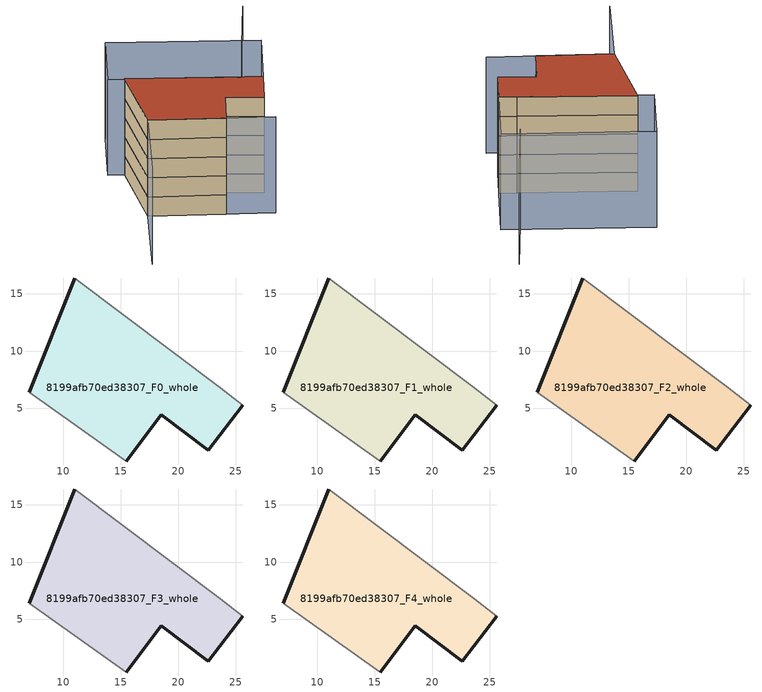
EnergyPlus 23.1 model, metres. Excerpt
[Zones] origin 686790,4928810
8199afb70ed38307_F0_whole
 floor ground (EU_floor_Construction): 23.68,6.81 25.63,5.3 22.63,1.35 18.54,4.45 15.49,0.42 7.01,6.43 11,16.37 z0
 wall outside (EU_wall_Construction): 15.49,0.42 18.54,4.45 22.63,1.35 25.63,5.3 / 11,16.37 7.01,6.43 z0:3
 wall adiabatic (EU_wall_Construction): 7.01,6.43 15.49,0.42 / 25.63,5.3 23.68,6.81 11,16.37 z0:3
8199afb70ed38307_F1_whole
 floor to 8199afb70ed38307_F0_whole (EU_floor_Construction): 23.68,6.81 25.63,5.3 22.63,1.35 18.54,4.45 15.49,0.42 7.01,6.43 11,16.37 z3
 wall outside (EU_wall_Construction): 15.49,0.42 18.54,4.45 22.63,1.35 25.63,5.3 / 11,16.37 7.01,6.43 z3:6
 wall adiabatic (EU_wall_Construction): 7.01,6.43 15.49,0.42 / 25.63,5.3 23.68,6.81 11,16.37 z3:6
8199afb70ed38307_F2_whole
 floor to 8199afb70ed38307_F1_whole (EU_floor_Construction): 23.68,6.81 25.63,5.3 22.63,1.35 18.54,4.45 15.49,0.42 7.01,6.43 11,16.37 z6
 wall outside (EU_wall_Construction): 15.49,0.42 18.54,4.45 22.63,1.35 25.63,5.3 / 11,16.37 7.01,6.43 z6:9
 wall adiabatic (EU_wall_Construction): 7.01,6.43 15.49,0.42 / 25.63,5.3 23.68,6.81 11,16.37 z6:9
8199afb70ed38307_F3_whole
 floor to 8199afb70ed38307_F2_whole (EU_floor_Construction): 23.68,6.81 25.63,5.3 22.63,1.35 18.54,4.45 15.49,0.42 7.01,6.43 11,16.37 z9
 wall outside (EU_wall_Construction): 15.49,0.42 18.54,4.45 22.63,1.35 25.63,5.3 / 11,16.37 7.01,6.43 z9:12
 wall adiabatic (EU_wall_Construction): 7.01,6.43 15.49,0.42 / 25.63,5.3 23.68,6.81 11,16.37 z9:12
8199afb70ed38307_F4_whole
 floor to 8199afb70ed38307_F3_whole (EU_floor_Construction): 23.68,6.81 25.63,5.3 22.63,1.35 18.54,4.45 15.49,0.42 7.01,6.43 11,16.37 z12
 wall outside (EU_wall_Construction): 15.49,0.42 18.54,4.45 22.63,1.35 25.63,5.3 / 11,16.37 7.01,6.43 z12:15
 wall adiabatic (EU_wall_Construction): 7.01,6.43 15.49,0.42 / 25.63,5.3 23.68,6.81 11,16.37 z12:15
 roof outside (EU_roof_Construction): 22.63,1.35 25.63,5.3 23.68,6.81 11,16.37 7.01,6.43 15.49,0.42 18.54,4.45 z15
shading: 0.25,-3.11 7.01,6.43 / 7.01,6.43 20.82,-3.36 / 34.26,20.59 28.2,13.16 / 31,12.54 25.63,5.3 / 25.63,5.3 9.1,17.55 / 9.1,17.55 14.47,24.79 / 14.47,24.79 31,12.54 z0:15
[Building]
EU S2 Campaign: North Axis=0; Terrain=City; Solar Distribution=FullExterior
[Site:Location]
Bologna: Latitude=44.5; Longitude=11.25; Time Zone=1; Elevation=37
[SizingPeriod:WeatherFileDays]
AnnualSizingPeriod: Begin Month=1; Begin Day of Month=1; End Month=12; End Day of Month=31; Day of Week for Start Day=Monday; Use Weather File Daylight Saving Period=No; Use Weather File Rain and Snow Indicators=No
[MATERIAL]
EU_InternalMass_Material: Roughness=MediumRough; Thickness=0.1; Conductivity=1; Density=1800; Specific Heat=900; Thermal Absorptance=0.9; Solar Absorptance=0.7; Visible Absorptance=0.7
[MATERIAL:NOMASS] Roughness=MediumRough; Thermal Absorptance=0.9; Solar Absorptance=0.7; Visible Absorptance=0.7
Name | Thermal Resistance
EU_wall_NoMass | 0.905828
EU_roof_NoMass | 0.37593
EU_floor_NoMass | 0.67114
[CONSTRUCTION]
EU_wall_Construction: EU_wall_NoMass
EU_roof_Construction: EU_roof_NoMass
EU_floor_Construction: EU_floor_NoMass
EU_InternalMass_Construction: EU_InternalMass_Material
[ZONE] Type=1; Multiplier=1; Ceiling Height=autocalculate; Floor Area=autocalculate; Part of Total Floor Area=Yes
Name | Volume
8199afb70ed38307_F0_whole | 437.797
8199afb70ed38307_F1_whole; 8199afb70ed38307_F2_whole; 8199afb70ed38307_F3_whole; 8199afb70ed38307_F4_whole | 437.799
[INTERNALMASS] Construction=EU_InternalMass_Construction; Surface Area=145.933
Name | Zone or ZoneList
8199afb70ed38307_F0_whole_EU_InternalMass | 8199afb70ed38307_F0_whole
8199afb70ed38307_F1_whole_EU_InternalMass | 8199afb70ed38307_F1_whole
8199afb70ed38307_F2_whole_EU_InternalMass | 8199afb70ed38307_F2_whole
8199afb70ed38307_F3_whole_EU_InternalMass | 8199afb70ed38307_F3_whole
8199afb70ed38307_F4_whole_EU_InternalMass | 8199afb70ed38307_F4_whole
[OTHEREQUIPMENT] Fuel Type=Electricity; Design Level Calculation Method=Watts/Area; Power per Zone Floor Area=1; Fraction Latent=0; Fraction Radiant=0; Fraction Lost=0; Carbon Dioxide Generation Rate=0; EndUse Subcategory=EU_Step8_InternalGains
Name | Zone or ZoneList or Space or SpaceList | Schedule
EU_Step8_InternalGain_8199afb70ed38307_F0_whole_f000 | 8199afb70ed38307_F0_whole | EU_Step8_GainSchedule_8199afb70ed38307_F0_whole_f000
EU_Step8_InternalGain_8199afb70ed38307_F1_whole_f000 | 8199afb70ed38307_F1_whole | EU_Step8_GainSchedule_8199afb70ed38307_F1_whole_f000
EU_Step8_InternalGain_8199afb70ed38307_F2_whole_f000 | 8199afb70ed38307_F2_whole | EU_Step8_GainSchedule_8199afb70ed38307_F2_whole_f000
EU_Step8_InternalGain_8199afb70ed38307_F3_whole_f000 | 8199afb70ed38307_F3_whole | EU_Step8_GainSchedule_8199afb70ed38307_F3_whole_f000
EU_Step8_InternalGain_8199afb70ed38307_F4_whole_f000 | 8199afb70ed38307_F4_whole | EU_Step8_GainSchedule_8199afb70ed38307_F4_whole_f000
[ZONEVENTILATION:DESIGNFLOWRATE] Schedule=EU_AlwaysOn; Design Flow Rate Calculation Method=AirChanges/Hour; Air Changes per Hour=0.73129; Ventilation Type=Natural; Fan Pressure Rise=0; Fan Total Efficiency=1; Constant Term Coefficient=1; Temperature Term Coefficient=0; Velocity Term Coefficient=0; Velocity Squared Term Coefficient=0; Minimum Indoor Temperature=-100; Maximum Indoor Temperature=100; Delta Temperature=-100; Minimum Outdoor Temperature=-100; Maximum Outdoor Temperature=100; Maximum Wind Speed=40
Name | Zone or ZoneList or Space or SpaceList
EU_ConstantAir_8199afb70ed38307_F0_whole | 8199afb70ed38307_F0_whole
EU_ConstantAir_8199afb70ed38307_F1_whole | 8199afb70ed38307_F1_whole
EU_ConstantAir_8199afb70ed38307_F2_whole | 8199afb70ed38307_F2_whole
EU_ConstantAir_8199afb70ed38307_F3_whole | 8199afb70ed38307_F3_whole
EU_ConstantAir_8199afb70ed38307_F4_whole | 8199afb70ed38307_F4_whole
[HVACTEMPLATE:THERMOSTAT] Constant Heating Setpoint=20; Constant Cooling Setpoint=50
EU_HeatOnly_8199afb70ed38307_F0_whole; EU_HeatOnly_8199afb70ed38307_F1_whole; EU_HeatOnly_8199afb70ed38307_F2_whole; EU_HeatOnly_8199afb70ed38307_F3_whole; EU_HeatOnly_8199afb70ed38307_F4_whole
[HVACTEMPLATE:ZONE:IDEALLOADSAIRSYSTEM] System Availability Schedule=EU_AlwaysOn; Maximum Heating Supply Air Temperature=50; Minimum Cooling Supply Air Temperature=13; Maximum Heating Supply Air Humidity Ratio=0.0156; Minimum Cooling Supply Air Humidity Ratio=0.0077; Heating Limit=NoLimit; Cooling Limit=NoLimit; Heating Availability Schedule=EU_AlwaysOn; Cooling Availability Schedule=EU_CoolingOff; Dehumidification Control Type=ConstantSensibleHeatRatio; Cooling Sensible Heat Ratio=0.7; Dehumidification Setpoint=60; Humidification Control Type=None; Humidification Setpoint=30; Outdoor Air Method=None; Outdoor Air Flow Rate per Person=0.00944; Outdoor Air Flow Rate per Zone Floor Area=0; Outdoor Air Flow Rate per Zone=0; Demand Controlled Ventilation Type=None; Outdoor Air Economizer Type=NoEconomizer; Heat Recovery Type=None; Sensible Heat Recovery Effectiveness=0.7; Latent Heat Recovery Effectiveness=0.65
Name | Template Thermostat
8199afb70ed38307_F0_whole | EU_HeatOnly_8199afb70ed38307_F0_whole
8199afb70ed38307_F1_whole | EU_HeatOnly_8199afb70ed38307_F1_whole
8199afb70ed38307_F2_whole | EU_HeatOnly_8199afb70ed38307_F2_whole
8199afb70ed38307_F3_whole | EU_HeatOnly_8199afb70ed38307_F3_whole
8199afb70ed38307_F4_whole | EU_HeatOnly_8199afb70ed38307_F4_whole
[SIZING:ZONE] Zone Cooling Design Supply Air Temperature Input Method=SupplyAirTemperature; Zone Cooling Design Supply Air Temperature=13; Zone Heating Design Supply Air Temperature Input Method=SupplyAirTemperature; Zone Heating Design Supply Air Temperature=50; Zone Cooling Design Supply Air Humidity Ratio=0.008; Zone Heating Design Supply Air Humidity Ratio=0.008; Cooling Design Air Flow Method=DesignDay; Cooling Design Air Flow Rate=0; Cooling Minimum Air Flow per Zone Floor Area=0.000762; Cooling Minimum Air Flow=0; Cooling Minimum Air Flow Fraction=0.2; Heating Design Air Flow Method=DesignDay; Heating Design Air Flow Rate=0; Heating Maximum Air Flow per Zone Floor Area=0.002032; Heating Maximum Air Flow=0.141576; Heating Maximum Air Flow Fraction=0.3; Account for Dedicated Outdoor Air System=No; Dedicated Outdoor Air System Control Strategy=NeutralSupplyAir; Dedicated Outdoor Air Low Setpoint Temperature for Design=autosize; Dedicated Outdoor Air High Setpoint Temperature for Design=autosize; Zone Load Sizing Method=Sensible Load Only No Latent Load; Zone Latent Cooling Design Supply Air Humidity Ratio Input Method=HumidityRatioDifference; Zone Cooling Design Supply Air Humidity Ratio Difference=0.005; Zone Latent Heating Design Supply Air Humidity Ratio Input Method=HumidityRatioDifference; Zone Humidification Design Supply Air Humidity Ratio Difference=0.005
8199afb70ed38307_F0_whole; 8199afb70ed38307_F1_whole; 8199afb70ed38307_F2_whole; 8199afb70ed38307_F3_whole; 8199afb70ed38307_F4_whole
[SCHEDULE:CONSTANT]
Name | Hourly Value
EU_AlwaysOn | 1
EU_CoolingOff | 0
[SCHEDULE:FILE] Column Number=1; Rows to Skip at Top=0; Number of Hours of Data=8760; Column Separator=Comma; Interpolate to Timestep=No; Minutes per Item=60; Adjust Schedule for Daylight Savings=Yes
Name | File
EU_Step8_GainSchedule_8199afb70ed38307_F0_whole_f000 | ../../schedules/8199afb70ed38307/8199afb70ed38307_F0_whole_f000_gain.csv
EU_Step8_GainSchedule_8199afb70ed38307_F1_whole_f000 | ../../schedules/8199afb70ed38307/8199afb70ed38307_F1_whole_f000_gain.csv
EU_Step8_GainSchedule_8199afb70ed38307_F2_whole_f000 | ../../schedules/8199afb70ed38307/8199afb70ed38307_F2_whole_f000_gain.csv
EU_Step8_GainSchedule_8199afb70ed38307_F3_whole_f000 | ../../schedules/8199afb70ed38307/8199afb70ed38307_F3_whole_f000_gain.csv
EU_Step8_GainSchedule_8199afb70ed38307_F4_whole_f000 | ../../schedules/8199afb70ed38307/8199afb70ed38307_F4_whole_f000_gain.csv
